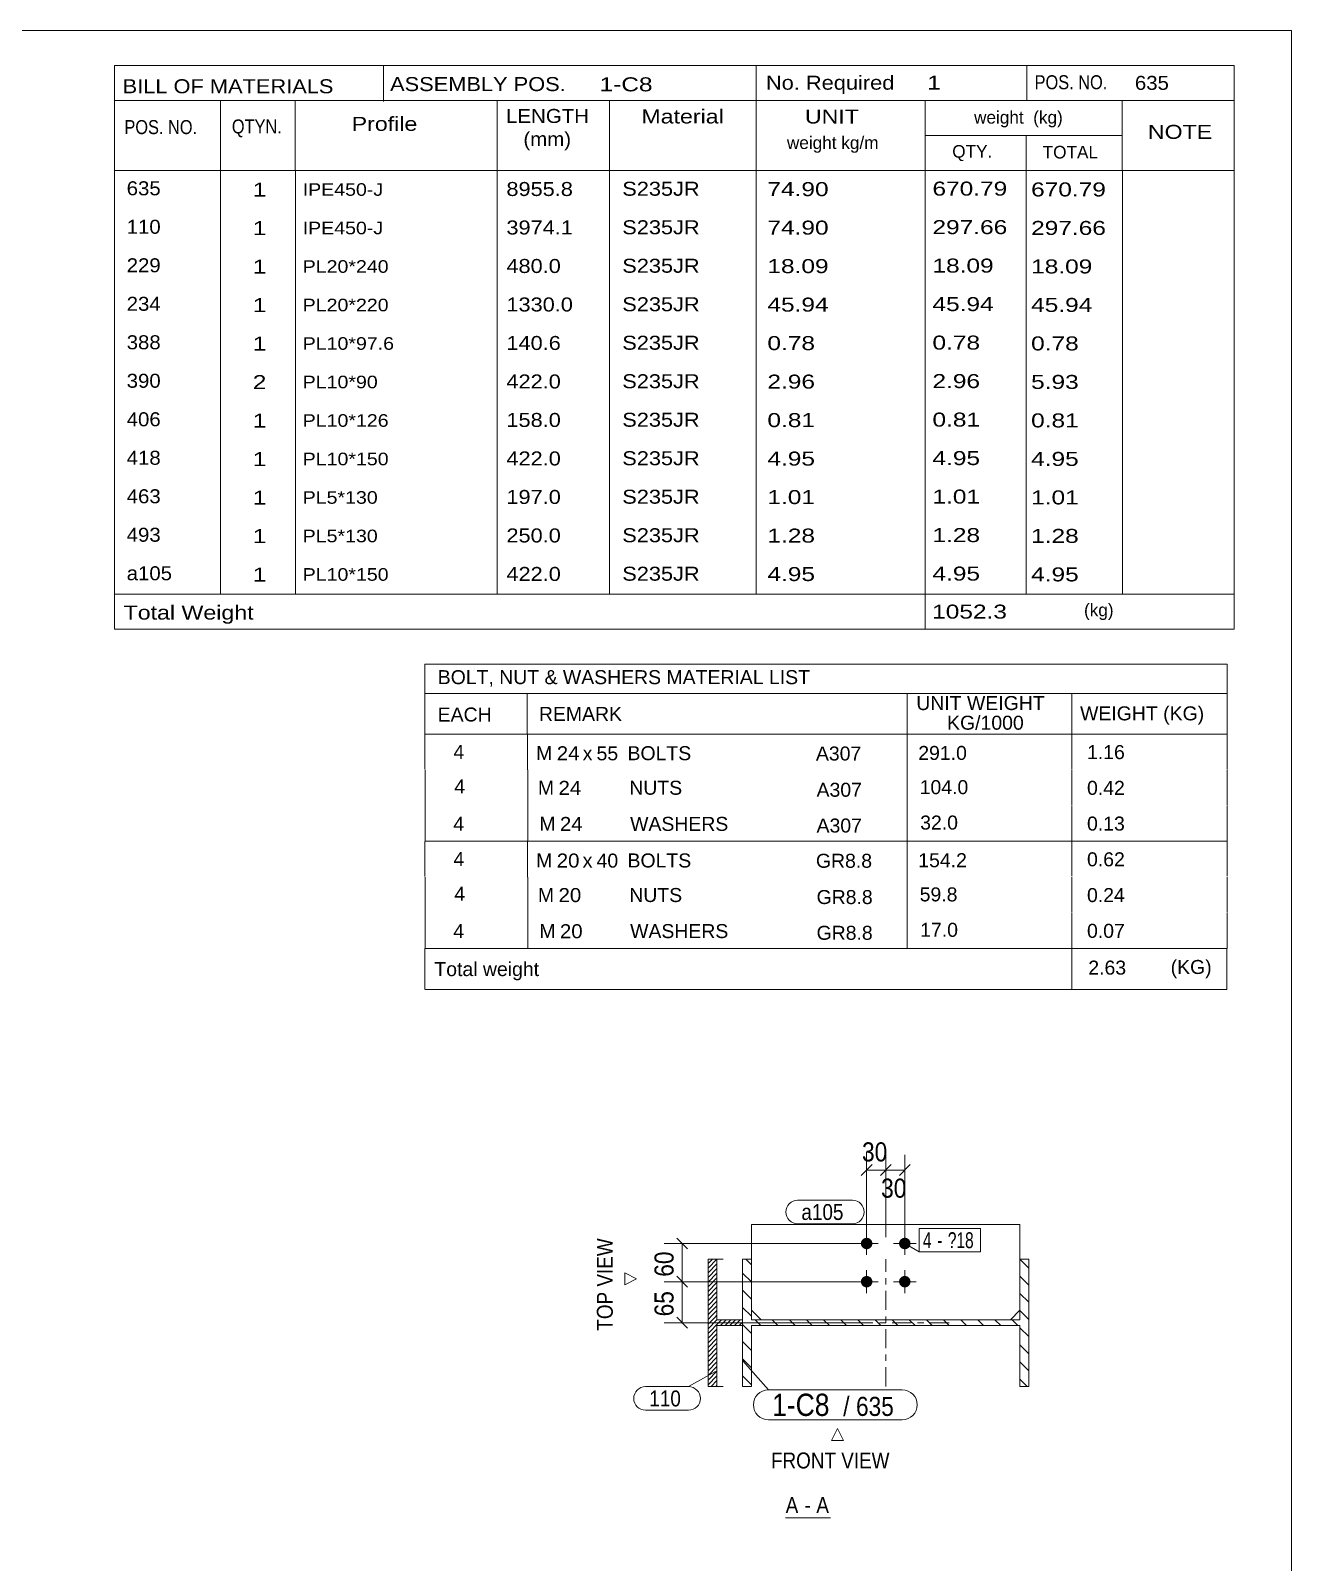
# Model space of a CAD drawing. Header units: millimetres. Extents: x 2 to 579, y 1 to 825.
# Drawn here: x 380.8 to 579, y 584.3 to 825 of the extents above; entities that cross this region are included whole.
import ezdxf

# ---------------------------------------------------------------- set-up
doc = ezdxf.new("R2010")
doc.units = ezdxf.units.MM
for name, pattern in [('XKITLINE00', [0]), ('XKITLINE01', [4, 1, -1, 1, -1]), ('XKITLINE03', [6, 3, -1, 1, -1])]:
    doc.linetypes.add(name, pattern=pattern)
for name, color, linetype, lineweight in [('Bolt', 3, 'Continuous', 0), ('BoltMark', 7, 'Continuous', 0), ('Dimensions', 7, 'Continuous', 0), ('DrawingSheet', 5, 'Continuous', 0), ('OtherObjectType', 7, 'Continuous', 0), ('Part', 2, 'Continuous', 0), ('PartMark', 7, 'Continuous', 0)]:
    doc.layers.add(name, color=color, linetype=linetype, lineweight=lineweight)
doc.styles.add('ARIAL', font='ARIAL.TTF')
doc.styles.add('ARIAL_NARROW', font='ARIALN.TTF')

# ---------------------------------------------------------------- blocks, each defined once
blk = doc.blocks.new('*A3')
at = {"layer": 'Part', "color": 7, "linetype": 'XKITLINE00', "lineweight": 0}
for p, q in [((494.12, 631.03), (493.22, 631.93)), ((537.72, 630.53), (536.32, 631.93)), ((494.12, 628.33), (492.72, 629.73)), ((537.72, 627.84), (536.32, 629.24)), ((494.12, 625.64), (492.72, 627.04)), ((537.72, 625.14), (536.32, 626.54)), ((494.12, 622.94), (492.72, 624.34)), ((537.72, 622.45), (536.32, 623.85)), ((494.12, 620.25), (492.72, 621.65)), ((495.59, 621.48), (494.69, 622.38)), ((498.28, 621.48), (497.38, 622.38)), ((500.97, 621.48), (500.07, 622.38)), ((503.67, 621.48), (502.77, 622.38)), ((506.36, 621.48), (505.46, 622.38)), ((509.06, 621.48), (508.16, 622.38)), ((511.75, 621.48), (510.85, 622.38)), ((514.45, 621.48), (513.55, 622.38)), ((517.14, 621.48), (516.24, 622.38)), ((519.83, 621.48), (518.93, 622.38)), ((522.53, 621.48), (521.63, 622.38)), ((525.22, 621.48), (524.32, 622.38)), ((527.92, 621.48), (527.02, 622.38)), ((530.61, 621.48), (529.71, 622.38)), ((533.3, 621.48), (532.4, 622.38)), ((536, 621.48), (535.1, 622.38)), ((537.72, 619.75), (536.32, 621.15)), ((494.12, 617.56), (492.72, 618.96)), ((537.72, 617.06), (536.32, 618.46)), ((494.12, 614.86), (492.72, 616.26)), ((537.72, 614.37), (536.32, 615.77)), ((494.12, 612.17), (492.72, 613.57)), ((537.47, 611.93), (536.32, 613.07))]:
    blk.add_line(p, q, dxfattribs=at)
blk = doc.blocks.new('*A4')
at = {"layer": 'Part', "color": 7, "linetype": 'XKITLINE00', "lineweight": 0}
for p, q in [((487.99, 631.93), (487.29, 631.23)), ((488.69, 631.91), (487.29, 630.5)), ((488.69, 631.17), (487.29, 629.77)), ((488.69, 630.44), (487.29, 629.03)), ((488.69, 629.71), (487.29, 628.3)), ((488.69, 628.97), (487.29, 627.57)), ((488.69, 628.24), (487.29, 626.84)), ((488.69, 627.51), (487.29, 626.1)), ((488.69, 626.78), (487.29, 625.37)), ((488.69, 626.04), (487.29, 624.64)), ((488.69, 625.31), (487.29, 623.91)), ((488.69, 624.58), (487.59, 623.48)), ((488.69, 623.85), (487.96, 623.11)), ((487.59, 623.48), (487.29, 623.17)), ((487.96, 623.11), (487.29, 622.44)), ((488.33, 622.75), (487.29, 621.71)), ((488.69, 622.38), (487.29, 620.97)), ((489.06, 622.01), (487.29, 620.24)), ((488.69, 623.11), (488.33, 622.75)), ((488.69, 622.38), (488.69, 622.38)), ((489.42, 622.38), (489.06, 622.01)), ((489.42, 621.65), (489.26, 621.48)), ((490.16, 622.38), (489.42, 621.65)), ((490.89, 622.38), (489.99, 621.48)), ((491.62, 622.38), (490.72, 621.48)), ((492.36, 622.38), (491.46, 621.48)), ((492.72, 622.02), (492.19, 621.48)), ((488.69, 620.92), (487.29, 619.51)), ((488.69, 620.18), (487.29, 618.78)), ((488.69, 619.45), (487.29, 618.04)), ((488.69, 618.72), (487.29, 617.31)), ((488.69, 617.99), (487.29, 616.58)), ((488.69, 617.25), (487.29, 615.85)), ((488.69, 616.52), (487.29, 615.11)), ((488.69, 615.79), (487.29, 614.38)), ((488.69, 615.05), (487.29, 613.65)), ((488.69, 614.32), (487.29, 612.92)), ((488.69, 613.59), (487.29, 612.18)), ((488.69, 612.86), (487.77, 611.93)), ((488.69, 612.12), (488.5, 611.93))]:
    blk.add_line(p, q, dxfattribs=at)
blk = doc.blocks.new('*A48')
at = {"layer": 'Bolt'}
for points in [[(513.12, 634.34), (513.12, 634.29), (513.11, 634.25), (513.11, 634.21), (513.1, 634.16), (513.09, 634.12), (513.07, 634.08), (513.06, 634.04), (513.04, 634), (513.02, 633.96), (513, 633.92), (512.97, 633.88), (512.95, 633.84), (512.92, 633.81), (512.89, 633.78), (512.86, 633.74), (512.83, 633.71), (512.8, 633.69), (512.76, 633.66), (512.72, 633.63), (512.69, 633.61), (512.65, 633.59), (512.61, 633.57), (512.57, 633.55), (512.53, 633.53), (512.49, 633.52), (512.44, 633.51), (512.4, 633.5), (512.36, 633.49), (512.31, 633.49), (512.27, 633.48), (512.22, 633.48), (512.18, 633.48), (512.14, 633.49), (512.09, 633.49), (512.05, 633.5), (512.01, 633.51), (511.96, 633.52), (511.92, 633.53), (511.88, 633.55), (511.84, 633.57), (511.8, 633.59), (511.76, 633.61), (511.72, 633.63), (511.69, 633.66), (511.65, 633.69), (511.62, 633.71), (511.59, 633.74), (511.56, 633.78), (511.53, 633.81), (511.5, 633.84), (511.48, 633.88), (511.45, 633.92), (511.43, 633.96), (511.41, 634), (511.39, 634.04), (511.38, 634.08), (511.36, 634.12), (511.35, 634.16), (511.34, 634.21), (511.33, 634.25), (511.33, 634.29), (511.33, 634.34), (511.32, 634.38), (511.33, 634.43), (511.33, 634.47), (511.33, 634.51), (511.34, 634.56), (511.35, 634.6), (511.36, 634.64), (511.38, 634.68), (511.39, 634.73), (511.41, 634.77), (511.43, 634.81), (511.45, 634.84), (511.48, 634.88), (511.5, 634.92), (511.53, 634.95), (511.56, 634.99), (511.59, 635.02), (511.62, 635.05), (511.65, 635.08), (511.69, 635.1), (511.72, 635.13), (511.76, 635.15), (511.8, 635.17), (511.84, 635.19), (511.88, 635.21), (511.92, 635.23), (511.96, 635.24), (512.01, 635.25), (512.05, 635.26), (512.09, 635.27), (512.14, 635.28), (512.18, 635.28), (512.22, 635.28), (512.27, 635.28), (512.31, 635.28), (512.36, 635.27), (512.4, 635.26), (512.44, 635.25), (512.49, 635.24), (512.53, 635.23), (512.57, 635.21), (512.61, 635.19), (512.65, 635.17), (512.69, 635.15), (512.72, 635.13), (512.76, 635.1), (512.8, 635.08), (512.83, 635.05), (512.86, 635.02), (512.89, 634.99), (512.92, 634.95), (512.95, 634.92), (512.97, 634.88), (513, 634.84), (513.02, 634.81), (513.04, 634.77), (513.06, 634.73), (513.07, 634.68), (513.09, 634.64), (513.1, 634.6), (513.11, 634.56), (513.11, 634.51), (513.12, 634.47), (513.12, 634.43), (513.12, 634.38)], [(519.12, 634.34), (519.12, 634.29), (519.11, 634.25), (519.11, 634.21), (519.1, 634.16), (519.09, 634.12), (519.07, 634.08), (519.06, 634.04), (519.04, 634), (519.02, 633.96), (519, 633.92), (518.97, 633.88), (518.95, 633.84), (518.92, 633.81), (518.89, 633.78), (518.86, 633.74), (518.83, 633.71), (518.8, 633.69), (518.76, 633.66), (518.72, 633.63), (518.69, 633.61), (518.65, 633.59), (518.61, 633.57), (518.57, 633.55), (518.53, 633.53), (518.49, 633.52), (518.44, 633.51), (518.4, 633.5), (518.36, 633.49), (518.31, 633.49), (518.27, 633.48), (518.22, 633.48), (518.18, 633.48), (518.14, 633.49), (518.09, 633.49), (518.05, 633.5), (518.01, 633.51), (517.96, 633.52), (517.92, 633.53), (517.88, 633.55), (517.84, 633.57), (517.8, 633.59), (517.76, 633.61), (517.72, 633.63), (517.69, 633.66), (517.65, 633.69), (517.62, 633.71), (517.59, 633.74), (517.56, 633.78), (517.53, 633.81), (517.5, 633.84), (517.48, 633.88), (517.45, 633.92), (517.43, 633.96), (517.41, 634), (517.39, 634.04), (517.38, 634.08), (517.36, 634.12), (517.35, 634.16), (517.34, 634.21), (517.33, 634.25), (517.33, 634.29), (517.33, 634.34), (517.32, 634.38), (517.33, 634.43), (517.33, 634.47), (517.33, 634.51), (517.34, 634.56), (517.35, 634.6), (517.36, 634.64), (517.38, 634.68), (517.39, 634.73), (517.41, 634.77), (517.43, 634.81), (517.45, 634.84), (517.48, 634.88), (517.5, 634.92), (517.53, 634.95), (517.56, 634.99), (517.59, 635.02), (517.62, 635.05), (517.65, 635.08), (517.69, 635.1), (517.72, 635.13), (517.76, 635.15), (517.8, 635.17), (517.84, 635.19), (517.88, 635.21), (517.92, 635.23), (517.96, 635.24), (518.01, 635.25), (518.05, 635.26), (518.09, 635.27), (518.14, 635.28), (518.18, 635.28), (518.22, 635.28), (518.27, 635.28), (518.31, 635.28), (518.36, 635.27), (518.4, 635.26), (518.44, 635.25), (518.49, 635.24), (518.53, 635.23), (518.57, 635.21), (518.61, 635.19), (518.65, 635.17), (518.69, 635.15), (518.72, 635.13), (518.76, 635.1), (518.8, 635.08), (518.83, 635.05), (518.86, 635.02), (518.89, 634.99), (518.92, 634.95), (518.95, 634.92), (518.97, 634.88), (519, 634.84), (519.02, 634.81), (519.04, 634.77), (519.06, 634.73), (519.07, 634.68), (519.09, 634.64), (519.1, 634.6), (519.11, 634.56), (519.11, 634.51), (519.12, 634.47), (519.12, 634.43), (519.12, 634.38)], [(513.12, 628.34), (513.12, 628.29), (513.11, 628.25), (513.11, 628.21), (513.1, 628.16), (513.09, 628.12), (513.07, 628.08), (513.06, 628.04), (513.04, 628), (513.02, 627.96), (513, 627.92), (512.97, 627.88), (512.95, 627.84), (512.92, 627.81), (512.89, 627.78), (512.86, 627.74), (512.83, 627.71), (512.8, 627.69), (512.76, 627.66), (512.72, 627.63), (512.69, 627.61), (512.65, 627.59), (512.61, 627.57), (512.57, 627.55), (512.53, 627.53), (512.49, 627.52), (512.44, 627.51), (512.4, 627.5), (512.36, 627.49), (512.31, 627.49), (512.27, 627.48), (512.22, 627.48), (512.18, 627.48), (512.14, 627.49), (512.09, 627.49), (512.05, 627.5), (512.01, 627.51), (511.96, 627.52), (511.92, 627.53), (511.88, 627.55), (511.84, 627.57), (511.8, 627.59), (511.76, 627.61), (511.72, 627.63), (511.69, 627.66), (511.65, 627.69), (511.62, 627.71), (511.59, 627.74), (511.56, 627.78), (511.53, 627.81), (511.5, 627.84), (511.48, 627.88), (511.45, 627.92), (511.43, 627.96), (511.41, 628), (511.39, 628.04), (511.38, 628.08), (511.36, 628.12), (511.35, 628.16), (511.34, 628.21), (511.33, 628.25), (511.33, 628.29), (511.33, 628.34), (511.32, 628.38), (511.33, 628.43), (511.33, 628.47), (511.33, 628.51), (511.34, 628.56), (511.35, 628.6), (511.36, 628.64), (511.38, 628.68), (511.39, 628.73), (511.41, 628.77), (511.43, 628.81), (511.45, 628.84), (511.48, 628.88), (511.5, 628.92), (511.53, 628.95), (511.56, 628.99), (511.59, 629.02), (511.62, 629.05), (511.65, 629.08), (511.69, 629.1), (511.72, 629.13), (511.76, 629.15), (511.8, 629.17), (511.84, 629.19), (511.88, 629.21), (511.92, 629.23), (511.96, 629.24), (512.01, 629.25), (512.05, 629.26), (512.09, 629.27), (512.14, 629.28), (512.18, 629.28), (512.22, 629.28), (512.27, 629.28), (512.31, 629.28), (512.36, 629.27), (512.4, 629.26), (512.44, 629.25), (512.49, 629.24), (512.53, 629.23), (512.57, 629.21), (512.61, 629.19), (512.65, 629.17), (512.69, 629.15), (512.72, 629.13), (512.76, 629.1), (512.8, 629.08), (512.83, 629.05), (512.86, 629.02), (512.89, 628.99), (512.92, 628.95), (512.95, 628.92), (512.97, 628.88), (513, 628.84), (513.02, 628.81), (513.04, 628.77), (513.06, 628.73), (513.07, 628.68), (513.09, 628.64), (513.1, 628.6), (513.11, 628.56), (513.11, 628.51), (513.12, 628.47), (513.12, 628.43), (513.12, 628.38)], [(519.12, 628.34), (519.12, 628.29), (519.11, 628.25), (519.11, 628.21), (519.1, 628.16), (519.09, 628.12), (519.07, 628.08), (519.06, 628.04), (519.04, 628), (519.02, 627.96), (519, 627.92), (518.97, 627.88), (518.95, 627.84), (518.92, 627.81), (518.89, 627.78), (518.86, 627.74), (518.83, 627.71), (518.8, 627.69), (518.76, 627.66), (518.72, 627.63), (518.69, 627.61), (518.65, 627.59), (518.61, 627.57), (518.57, 627.55), (518.53, 627.53), (518.49, 627.52), (518.44, 627.51), (518.4, 627.5), (518.36, 627.49), (518.31, 627.49), (518.27, 627.48), (518.22, 627.48), (518.18, 627.48), (518.14, 627.49), (518.09, 627.49), (518.05, 627.5), (518.01, 627.51), (517.96, 627.52), (517.92, 627.53), (517.88, 627.55), (517.84, 627.57), (517.8, 627.59), (517.76, 627.61), (517.72, 627.63), (517.69, 627.66), (517.65, 627.69), (517.62, 627.71), (517.59, 627.74), (517.56, 627.78), (517.53, 627.81), (517.5, 627.84), (517.48, 627.88), (517.45, 627.92), (517.43, 627.96), (517.41, 628), (517.39, 628.04), (517.38, 628.08), (517.36, 628.12), (517.35, 628.16), (517.34, 628.21), (517.33, 628.25), (517.33, 628.29), (517.33, 628.34), (517.32, 628.38), (517.33, 628.43), (517.33, 628.47), (517.33, 628.51), (517.34, 628.56), (517.35, 628.6), (517.36, 628.64), (517.38, 628.68), (517.39, 628.73), (517.41, 628.77), (517.43, 628.81), (517.45, 628.84), (517.48, 628.88), (517.5, 628.92), (517.53, 628.95), (517.56, 628.99), (517.59, 629.02), (517.62, 629.05), (517.65, 629.08), (517.69, 629.1), (517.72, 629.13), (517.76, 629.15), (517.8, 629.17), (517.84, 629.19), (517.88, 629.21), (517.92, 629.23), (517.96, 629.24), (518.01, 629.25), (518.05, 629.26), (518.09, 629.27), (518.14, 629.28), (518.18, 629.28), (518.22, 629.28), (518.27, 629.28), (518.31, 629.28), (518.36, 629.27), (518.4, 629.26), (518.44, 629.25), (518.49, 629.24), (518.53, 629.23), (518.57, 629.21), (518.61, 629.19), (518.65, 629.17), (518.69, 629.15), (518.72, 629.13), (518.76, 629.1), (518.8, 629.08), (518.83, 629.05), (518.86, 629.02), (518.89, 628.99), (518.92, 628.95), (518.95, 628.92), (518.97, 628.88), (519, 628.84), (519.02, 628.81), (519.04, 628.77), (519.06, 628.73), (519.07, 628.68), (519.09, 628.64), (519.1, 628.6), (519.11, 628.56), (519.11, 628.51), (519.12, 628.47), (519.12, 628.43), (519.12, 628.38)]]:
    blk.add_hatch(color=3, dxfattribs=at).paths.add_polyline_path(points, flags=17)
at = {"layer": 'Bolt', "color": 3, "linetype": 'XKITLINE00', "lineweight": 0}
for p, q in [((512.22, 636.18), (512.22, 632.58)), ((518.22, 636.18), (518.22, 632.58)), ((510.42, 634.38), (514.02, 634.38)), ((516.42, 634.38), (520.02, 634.38)), ((510.42, 628.38), (514.02, 628.38)), ((512.22, 630.18), (512.22, 626.58)), ((516.42, 628.38), (520.02, 628.38)), ((518.22, 630.18), (518.22, 626.58))]:
    blk.add_line(p, q, dxfattribs=at)
blk = doc.blocks.new('*A49')
at = {"layer": 'Part', "color": 2, "linetype": 'XKITLINE00', "lineweight": 0}
for p, q in [((492.72, 611.93), (492.72, 631.93)), ((492.72, 631.93), (494.12, 631.93)), ((494.12, 631.93), (494.12, 622.38)), ((536.32, 631.93), (537.72, 631.93)), ((536.32, 622.38), (536.32, 631.93)), ((537.72, 631.93), (537.72, 611.93)), ((494.12, 622.38), (536.32, 622.38)), ((536.32, 621.48), (494.12, 621.48)), ((494.12, 621.48), (494.12, 611.93)), ((536.32, 611.93), (536.32, 621.48)), ((494.12, 611.93), (492.72, 611.93)), ((537.72, 611.93), (536.32, 611.93))]:
    blk.add_line(p, q, dxfattribs=at)
at = {"layer": 'Part', "color": 7, "linetype": 'XKITLINE03', "lineweight": 0}
for p, q in [((515.22, 611.93), (515.22, 631.93)), ((525.22, 621.93), (505.22, 621.93))]:
    blk.add_line(p, q, dxfattribs=at)
blk = doc.blocks.new('*A50')
at = {"layer": 'Part', "color": 2, "linetype": 'XKITLINE00', "lineweight": 0}
for p, q in [((487.29, 611.93), (487.29, 631.93)), ((487.29, 631.93), (489.65, 631.93)), ((488.69, 631.93), (488.69, 622.38)), ((488.69, 622.38), (492.72, 622.38)), ((492.72, 621.48), (488.69, 621.48)), ((488.69, 621.48), (488.69, 611.93)), ((492.72, 622.38), (492.72, 621.48)), ((489.65, 611.93), (487.29, 611.93))]:
    blk.add_line(p, q, dxfattribs=at)
blk = doc.blocks.new('*A51')
at = {"layer": 'Part', "color": 2, "linetype": 'XKITLINE00', "lineweight": 0}
for p, q in [((494.12, 637.38), (494.12, 631.93)), ((494.12, 637.38), (536.32, 637.38)), ((536.32, 637.38), (536.32, 631.93)), ((494.12, 623.88), (495.62, 622.38)), ((536.32, 623.88), (534.82, 622.38))]:
    blk.add_line(p, q, dxfattribs=at)
at = {"layer": 'Part', "color": 7, "linetype": 'XKITLINE01', "lineweight": 0}
for p, q in [((494.12, 631.93), (494.12, 623.88)), ((536.32, 631.93), (536.32, 623.88)), ((495.62, 622.38), (534.82, 622.38))]:
    blk.add_line(p, q, dxfattribs=at)
blk = doc.blocks.new('*A63')
at = {"layer": 'DrawingSheet', "color": 5, "linetype": 'XKITLINE00', "lineweight": 0}
for p, q in [((579, 825), (5, 825)), ((579, 5), (579, 825))]:
    blk.add_line(p, q, dxfattribs=at)
blk = doc.blocks.new('*A64')
at = {"layer": 'OtherObjectType', "color": 7, "linetype": 'XKITLINE00', "lineweight": 0}
for p, q in [((442.76, 725.45), (442.75, 714.45)), ((442.76, 725.45), (568.88, 725.45)), ((568.88, 725.45), (568.88, 714.45)), ((442.75, 720.8), (568.88, 720.8)), ((458.87, 720.81), (458.87, 714.45)), ((518.57, 720.81), (518.57, 714.45)), ((544.47, 720.79), (544.47, 714.45)), ((442.76, 714.42), (442.76, 708.92)), ((442.77, 714.45), (568.88, 714.45)), ((458.92, 714.45), (458.92, 708.83)), ((518.57, 714.45), (518.57, 708.83)), ((544.5, 714.45), (544.5, 708.95)), ((568.88, 714.45), (568.88, 708.95)), ((442.79, 708.83), (442.79, 703.22)), ((458.95, 708.83), (458.95, 703.21)), ((518.57, 708.83), (518.57, 703.21)), ((544.5, 708.83), (544.5, 703.33)), ((568.88, 708.83), (568.88, 703.33)), ((442.79, 703.2), (442.79, 697.63)), ((458.95, 703.21), (458.95, 697.59)), ((518.57, 703.21), (518.57, 697.59)), ((544.5, 703.21), (544.5, 697.6)), ((568.88, 703.21), (568.88, 697.6)), ((568.88, 697.6), (442.75, 697.63)), ((442.76, 697.56), (442.76, 692.06)), ((458.92, 697.59), (458.92, 691.97)), ((518.57, 697.59), (518.57, 691.97)), ((544.5, 697.59), (544.5, 692.09)), ((568.88, 697.59), (568.88, 692.09)), ((442.79, 691.97), (442.79, 686.36)), ((458.95, 691.97), (458.95, 686.36)), ((518.57, 691.97), (518.57, 686.36)), ((544.5, 691.97), (544.5, 686.47)), ((568.88, 691.97), (568.88, 686.47)), ((442.79, 686.34), (442.79, 680.77)), ((458.95, 686.35), (458.95, 680.74)), ((518.57, 686.36), (518.57, 680.74)), ((544.5, 686.35), (544.5, 680.75)), ((568.88, 686.35), (568.88, 680.74)), ((568.88, 680.74), (442.75, 680.77)), ((442.78, 680.74), (442.78, 674.33)), ((442.85, 680.73), (568.87, 680.74)), ((544.5, 680.7), (544.5, 674.29)), ((568.87, 680.71), (568.87, 674.29)), ((442.77, 674.29), (568.87, 674.29))]:
    blk.add_line(p, q, dxfattribs=at)
at = {"layer": 'OtherObjectType', "color": 7, "style": 'ARIAL_NARROW'}
for s, width, p in [('BOLT, NUT & WASHERS MATERIAL LIST', 1.211571, (444.79, 722.29)), ('UNIT WEIGHT', 1.211571, (520.03, 718.22)), ('EACH', 1.211571, (444.78, 716.42)), ('REMARK', 1.211571, (460.7, 716.51)), (' KG/1000', 1.211571, (524.02, 715.13)), ('WEIGHT (KG)', 1.211571, (545.78, 716.6)), ('4', 1.211571, (447.26, 710.55)), ('291.0', 1.211571, (520.34, 710.38)), ('1.16', 1.211571, (546.87, 710.51)), ('M', 1.211571, (460.26, 710.35)), ('24', 1.275, (463.5, 710.33)), ('x', 1.211571, (467.58, 710.33)), ('55', 1.211571, (469.76, 710.32)), ('BOLTS', 1.211571, (474.63, 710.34)), ('A307', 1.211571, (504.25, 710.29)), ('4', 1.211571, (447.4, 705.11)), ('M', 1.211571, (460.54, 704.91)), ('24', 1.275, (463.78, 704.89)), ('NUTS', 1.211571, (474.91, 704.91)), ('A307', 1.211571, (504.35, 704.59)), ('104.0', 1.211571, (520.56, 705)), ('0.42', 1.211571, (546.87, 704.89)), ('4', 1.211571, (447.24, 699.24)), ('M', 1.211571, (460.76, 699.24)), ('24', 1.275, (464, 699.22)), ('WASHERS', 1.211571, (475.04, 699.23)), ('A307', 1.211571, (504.35, 698.97)), ('32.0', 1.211571, (520.64, 699.44)), ('0.13', 1.211571, (546.87, 699.28)), ('4', 1.211571, (447.26, 693.7)), ('154.2', 1.211571, (520.34, 693.52)), ('0.62', 1.211571, (546.87, 693.66)), ('M', 1.211571, (460.26, 693.49)), ('20', 1.275, (463.5, 693.47)), ('x', 1.211571, (467.58, 693.47)), ('40', 1.211571, (469.76, 693.46)), ('BOLTS', 1.211571, (474.63, 693.48)), ('GR8.8', 1.211571, (504.25, 693.43)), ('4', 1.211571, (447.4, 688.25)), ('M', 1.211571, (460.54, 688.06)), ('20', 1.275, (463.78, 688.04)), ('NUTS', 1.211571, (474.91, 688.05)), ('GR8.8', 1.211571, (504.35, 687.73)), ('59.8', 1.211571, (520.56, 688.15)), ('0.24', 1.211571, (546.87, 688.04)), ('4', 1.211571, (447.24, 682.38)), ('M', 1.211571, (460.76, 682.38)), ('20', 1.275, (464, 682.36)), ('WASHERS', 1.211571, (475.04, 682.38)), ('GR8.8', 1.211571, (504.35, 682.11)), ('17.0', 1.211571, (520.64, 682.58)), ('0.07', 1.211571, (546.87, 682.42)), ('2.63', 1.211571, (547.07, 676.64)), ('(KG)', 1.211571, (560.02, 676.74)), ('Total weight', 1.211571, (444.26, 676.41))]:
    blk.add_text(s, height=2.2, dxfattribs=dict(at, width=width)).set_placement(p)
blk = doc.blocks.new('*A69')
at = {"layer": 'OtherObjectType', "color": 7, "linetype": 'XKITLINE00', "lineweight": 0}
for p, q in [((393.98, 819.5), (569.98, 819.5)), ((393.98, 819.5), (393.98, 808.5)), ((436.26, 819.42), (436.26, 813.87)), ((494.85, 814), (494.85, 819.5)), ((537.43, 813.96), (537.43, 819.42)), ((569.98, 814), (569.98, 819.5)), ((393.98, 814), (569.98, 814)), ((410.64, 814), (410.64, 803)), ((422.4, 813.98), (422.4, 803.03)), ((454.12, 813.99), (454.13, 803)), ((471.78, 813.98), (471.78, 803)), ((494.85, 813.98), (494.85, 803)), ((521.43, 814), (521.43, 803)), ((552.42, 814), (552.42, 803)), ((569.98, 814), (569.98, 808.5)), ((393.98, 808.5), (393.98, 803)), ((521.45, 808.52), (552.45, 808.52)), ((537.28, 808.52), (537.28, 803)), ((569.98, 808.5), (569.98, 803)), ((393.98, 803), (569.98, 803)), ((393.98, 803), (393.98, 796.95)), ((410.63, 803), (410.63, 796.95)), ((422.44, 802.99), (422.44, 796.95)), ((454.12, 803), (454.11, 796.95)), ((471.79, 803), (471.79, 796.95)), ((494.87, 803), (494.87, 796.95)), ((521.44, 803), (521.44, 796.95)), ((537.33, 802.95), (537.33, 796.95)), ((552.43, 803), (552.43, 796.95)), ((569.98, 803), (569.98, 796.95)), ((393.98, 796.95), (393.98, 790.9)), ((410.63, 796.95), (410.63, 790.9)), ((422.44, 796.94), (422.44, 790.9)), ((454.12, 796.95), (454.11, 790.9)), ((471.79, 796.95), (471.79, 790.9)), ((494.87, 796.95), (494.87, 790.9)), ((521.44, 796.95), (521.44, 790.9)), ((537.33, 796.9), (537.33, 790.9)), ((552.43, 796.95), (552.43, 790.9)), ((569.98, 796.95), (569.98, 790.9)), ((393.98, 790.9), (393.98, 784.85)), ((410.63, 790.9), (410.63, 784.85)), ((422.44, 790.89), (422.44, 784.85)), ((454.12, 790.9), (454.11, 784.85)), ((471.79, 790.9), (471.79, 784.85)), ((494.87, 790.9), (494.87, 784.85)), ((521.44, 790.9), (521.44, 784.85)), ((537.33, 790.85), (537.33, 784.85)), ((552.43, 790.9), (552.43, 784.85)), ((569.98, 790.9), (569.98, 784.85)), ((393.98, 784.85), (393.98, 778.8)), ((410.63, 784.85), (410.63, 778.8)), ((422.44, 784.84), (422.44, 778.8)), ((454.12, 784.85), (454.11, 778.8)), ((471.79, 784.85), (471.79, 778.8)), ((494.87, 784.85), (494.87, 778.8)), ((521.44, 784.85), (521.44, 778.8)), ((537.33, 784.8), (537.33, 778.8)), ((552.43, 784.85), (552.43, 778.8)), ((569.98, 784.85), (569.98, 778.8)), ((393.98, 778.8), (393.98, 772.75)), ((410.63, 778.8), (410.63, 772.75)), ((422.44, 778.79), (422.44, 772.75)), ((454.12, 778.8), (454.11, 772.75)), ((471.79, 778.8), (471.79, 772.75)), ((494.87, 778.8), (494.87, 772.75)), ((521.44, 778.8), (521.44, 772.75)), ((537.33, 778.75), (537.33, 772.75)), ((552.43, 778.8), (552.43, 772.75)), ((569.98, 778.8), (569.98, 772.75)), ((393.98, 772.75), (393.98, 766.7)), ((410.63, 772.75), (410.63, 766.7)), ((422.44, 772.74), (422.44, 766.7)), ((454.12, 772.75), (454.11, 766.7)), ((471.79, 772.75), (471.79, 766.7)), ((494.87, 772.75), (494.87, 766.7)), ((521.44, 772.75), (521.44, 766.7)), ((537.33, 772.7), (537.33, 766.7)), ((552.43, 772.75), (552.43, 766.7)), ((569.98, 772.75), (569.98, 766.7)), ((393.98, 766.7), (393.98, 760.65)), ((410.63, 766.7), (410.63, 760.65)), ((422.44, 766.69), (422.44, 760.65)), ((454.12, 766.7), (454.11, 760.65)), ((471.79, 766.7), (471.79, 760.65)), ((494.87, 766.7), (494.87, 760.65)), ((521.44, 766.7), (521.44, 760.65)), ((537.33, 766.65), (537.33, 760.65)), ((552.43, 766.7), (552.43, 760.65)), ((569.98, 766.7), (569.98, 760.65)), ((393.98, 760.65), (393.98, 754.6)), ((410.63, 760.65), (410.63, 754.6)), ((422.44, 760.64), (422.44, 754.6)), ((454.12, 760.65), (454.11, 754.6)), ((471.79, 760.65), (471.79, 754.6)), ((494.87, 760.65), (494.87, 754.6)), ((521.44, 760.65), (521.44, 754.6)), ((537.33, 760.6), (537.33, 754.6)), ((552.43, 760.65), (552.43, 754.6)), ((569.98, 760.65), (569.98, 754.6)), ((393.98, 754.6), (393.98, 748.55)), ((410.63, 754.6), (410.63, 748.55)), ((422.44, 754.59), (422.44, 748.55)), ((454.12, 754.6), (454.11, 748.55)), ((471.79, 754.6), (471.79, 748.55)), ((494.87, 754.6), (494.87, 748.55)), ((521.44, 754.6), (521.44, 748.55)), ((537.33, 754.55), (537.33, 748.55)), ((552.43, 754.6), (552.43, 748.55)), ((569.98, 754.6), (569.98, 748.55)), ((393.98, 748.55), (393.98, 742.5)), ((410.63, 748.55), (410.63, 742.5)), ((422.44, 748.54), (422.44, 742.5)), ((454.12, 748.55), (454.11, 742.5)), ((471.79, 748.55), (471.79, 742.5)), ((494.87, 748.55), (494.87, 742.5)), ((521.44, 748.55), (521.44, 742.5)), ((537.33, 748.5), (537.33, 742.5)), ((552.43, 748.55), (552.43, 742.5)), ((569.98, 748.55), (569.98, 742.5)), ((393.98, 742.5), (393.98, 736.45)), ((410.63, 742.5), (410.63, 736.45)), ((422.44, 742.49), (422.44, 736.45)), ((454.12, 742.5), (454.11, 736.45)), ((471.79, 742.5), (471.79, 736.45)), ((494.87, 742.5), (494.87, 736.45)), ((521.44, 742.5), (521.44, 736.45)), ((537.33, 742.45), (537.33, 736.45)), ((552.43, 742.5), (552.43, 736.45)), ((569.98, 742.5), (569.98, 736.45)), ((393.98, 736.45), (569.98, 736.45)), ((393.98, 736.45), (393.98, 730.95)), ((521.44, 736.45), (521.44, 730.95)), ((569.98, 736.45), (569.98, 730.95)), ((393.98, 730.95), (569.98, 730.95))]:
    blk.add_line(p, q, dxfattribs=at)
at = {"layer": 'OtherObjectType', "color": 7, "style": 'ARIAL_NARROW'}
for s, height, width, p in [('BILL OF MATERIALS', 2.2, 1.36, (395.25, 815.16)), ('ASSEMBLY POS.', 2.2, 1.36, (437.3, 815.5)), ('1-C8', 2.2, 1.525501, (470.23, 815.46)), ('No. Required', 2.2, 1.36, (496.39, 815.72)), ('1', 2.2, 1.525501, (521.75, 815.72)), ('POS. NO.', 2.2, 1.02, (538.63, 815.79)), ('635', 2.2, 1.270501, (554.4, 815.69)), ('Profile', 2.2, 1.445, (431.26, 809.25)), ('LENGTH', 2.2, 1.275, (455.54, 810.49)), ('Material', 2.2, 1.445, (476.81, 810.41)), ('UNIT', 2.2, 1.445, (502.52, 810.4)), ('weight  (kg)', 1.98, 1.19, (529.11, 810.39)), ('POS. NO.', 2.2, 1.02, (395.53, 808.74)), ('QTYN.', 2.2, 1.02, (412.42, 808.84)), ('(mm)', 2.2, 1.275, (458.26, 806.86)), ('NOTE', 2.2, 1.445, (556.44, 807.99)), ('weight kg/m', 1.98, 1.19, (499.69, 806.4)), ('QTY.', 1.98, 1.19, (525.68, 805.03)), ('TOTAL', 1.98, 1.19, (539.9, 804.91)), ('635', 2.2, 1.270501, (395.89, 799.12)), ('1', 2.2, 1.525501, (415.71, 798.91)), ('IPE450-J', 1.98, 1.355501, (423.56, 799.04)), ('8955.8', 2.2, 1.355501, (455.59, 799.01)), ('S235JR', 2.2, 1.355501, (473.81, 799.05)), ('74.90', 2.2, 1.525501, (496.62, 798.99)), ('670.79', 2.2, 1.525501, (522.57, 799.07)), ('670.79', 2.2, 1.525501, (538.08, 798.94)), ('110', 2.2, 1.270501, (395.89, 793.07)), ('1', 2.2, 1.525501, (415.71, 792.86)), ('IPE450-J', 1.98, 1.355501, (423.56, 792.99)), ('3974.1', 2.2, 1.355501, (455.59, 792.96)), ('S235JR', 2.2, 1.355501, (473.81, 793)), ('74.90', 2.2, 1.525501, (496.62, 792.94)), ('297.66', 2.2, 1.525501, (522.57, 793.02)), ('297.66', 2.2, 1.525501, (538.08, 792.89)), ('229', 2.2, 1.270501, (395.89, 787.02)), ('1', 2.2, 1.525501, (415.71, 786.81)), ('PL20*240', 1.98, 1.355501, (423.56, 786.94)), ('480.0', 2.2, 1.355501, (455.59, 786.91)), ('S235JR', 2.2, 1.355501, (473.81, 786.95)), ('18.09', 2.2, 1.525501, (496.62, 786.89)), ('18.09', 2.2, 1.525501, (522.57, 786.97)), ('18.09', 2.2, 1.525501, (538.08, 786.84)), ('234', 2.2, 1.270501, (395.89, 780.97)), ('1', 2.2, 1.525501, (415.71, 780.76)), ('PL20*220', 1.98, 1.355501, (423.56, 780.89)), ('1330.0', 2.2, 1.355501, (455.59, 780.86)), ('S235JR', 2.2, 1.355501, (473.81, 780.9)), ('45.94', 2.2, 1.525501, (496.62, 780.84)), ('45.94', 2.2, 1.525501, (522.57, 780.92)), ('45.94', 2.2, 1.525501, (538.08, 780.79)), ('388', 2.2, 1.270501, (395.89, 774.92)), ('1', 2.2, 1.525501, (415.71, 774.71)), ('PL10*97.6', 1.98, 1.355501, (423.56, 774.84)), ('140.6', 2.2, 1.355501, (455.59, 774.81)), ('S235JR', 2.2, 1.355501, (473.81, 774.85)), ('0.78', 2.2, 1.525501, (496.62, 774.79)), ('0.78', 2.2, 1.525501, (522.57, 774.87)), ('0.78', 2.2, 1.525501, (538.08, 774.74)), ('390', 2.2, 1.270501, (395.89, 768.87)), ('2', 2.2, 1.525501, (415.71, 768.66)), ('PL10*90', 1.98, 1.355501, (423.56, 768.79)), ('422.0', 2.2, 1.355501, (455.59, 768.76)), ('S235JR', 2.2, 1.355501, (473.81, 768.8)), ('2.96', 2.2, 1.525501, (496.62, 768.74)), ('2.96', 2.2, 1.525501, (522.57, 768.82)), ('5.93', 2.2, 1.525501, (538.08, 768.69)), ('406', 2.2, 1.270501, (395.89, 762.82)), ('1', 2.2, 1.525501, (415.71, 762.61)), ('PL10*126', 1.98, 1.355501, (423.56, 762.74)), ('158.0', 2.2, 1.355501, (455.59, 762.71)), ('S235JR', 2.2, 1.355501, (473.81, 762.75)), ('0.81', 2.2, 1.525501, (496.62, 762.69)), ('0.81', 2.2, 1.525501, (522.57, 762.77)), ('0.81', 2.2, 1.525501, (538.08, 762.64)), ('418', 2.2, 1.270501, (395.89, 756.77)), ('1', 2.2, 1.525501, (415.71, 756.56)), ('PL10*150', 1.98, 1.355501, (423.56, 756.69)), ('422.0', 2.2, 1.355501, (455.59, 756.66)), ('S235JR', 2.2, 1.355501, (473.81, 756.7)), ('4.95', 2.2, 1.525501, (496.62, 756.64)), ('4.95', 2.2, 1.525501, (522.57, 756.72)), ('4.95', 2.2, 1.525501, (538.08, 756.59)), ('463', 2.2, 1.270501, (395.89, 750.72)), ('1', 2.2, 1.525501, (415.71, 750.51)), ('PL5*130', 1.98, 1.355501, (423.56, 750.64)), ('197.0', 2.2, 1.355501, (455.59, 750.61)), ('S235JR', 2.2, 1.355501, (473.81, 750.65)), ('1.01', 2.2, 1.525501, (496.62, 750.59)), ('1.01', 2.2, 1.525501, (522.57, 750.67)), ('1.01', 2.2, 1.525501, (538.08, 750.54)), ('493', 2.2, 1.270501, (395.89, 744.67)), ('1', 2.2, 1.525501, (415.71, 744.46)), ('PL5*130', 1.98, 1.355501, (423.56, 744.59)), ('250.0', 2.2, 1.355501, (455.59, 744.56)), ('S235JR', 2.2, 1.355501, (473.81, 744.6)), ('1.28', 2.2, 1.525501, (496.62, 744.54)), ('1.28', 2.2, 1.525501, (522.57, 744.62)), ('1.28', 2.2, 1.525501, (538.08, 744.49)), ('a105', 2.2, 1.270501, (395.89, 738.62)), ('1', 2.2, 1.525501, (415.71, 738.41)), ('PL10*150', 1.98, 1.355501, (423.56, 738.54)), ('422.0', 2.2, 1.355501, (455.59, 738.51)), ('S235JR', 2.2, 1.355501, (473.81, 738.55)), ('4.95', 2.2, 1.525501, (496.62, 738.49)), ('4.95', 2.2, 1.525501, (522.57, 738.57)), ('4.95', 2.2, 1.525501, (538.08, 738.44)), ('Total Weight', 2.2, 1.445, (395.4, 732.44)), ('1052.3', 2.2, 1.525501, (522.52, 732.59)), ('(kg)', 1.98, 1.19, (546.4, 732.96))]:
    blk.add_text(s, height=height, dxfattribs=dict(at, width=width)).set_placement(p)
blk = doc.blocks.new('*A147')
at = {"layer": 'Dimensions', "color": 7, "linetype": 'XKITLINE00', "lineweight": 0}
for p, q in [((512.22, 635.38), (512.22, 648.78)), ((515.22, 635.38), (515.22, 648.78)), ((513.07, 646.78), (511.38, 645.08)), ((512.22, 645.93), (515.22, 645.93)), ((516.07, 646.78), (514.38, 645.08))]:
    blk.add_line(p, q, dxfattribs=at)
at = {"layer": 'Dimensions', "color": 3}
for p in [(512.22, 645.93), (515.22, 645.93)]:
    blk.add_point(p, dxfattribs=at)
at = {"layer": 'Dimensions', "color": 3, "style": 'ARIAL', "width": 0.85}
blk.add_text('30', height=3, dxfattribs=at).set_placement((511.5, 647.28))
blk = doc.blocks.new('*A148')
at = {"layer": 'Dimensions', "color": 7, "linetype": 'XKITLINE00', "lineweight": 0}
for p, q in [((515.22, 635.38), (515.22, 648.33)), ((518.22, 635.38), (518.22, 648.33)), ((516.07, 646.78), (514.38, 645.08)), ((515.22, 645.93), (518.22, 645.93)), ((519.07, 646.78), (517.38, 645.08))]:
    blk.add_line(p, q, dxfattribs=at)
at = {"layer": 'Dimensions', "color": 3}
for p in [(515.22, 645.93), (518.22, 645.93)]:
    blk.add_point(p, dxfattribs=at)
at = {"layer": 'Dimensions', "color": 3, "style": 'ARIAL', "width": 0.85}
blk.add_text('30', height=3, dxfattribs=at).set_placement((514.5, 641.58))
blk = doc.blocks.new('*A149')
at = {"layer": 'Dimensions', "color": 7, "linetype": 'XKITLINE00', "lineweight": 0}
for p, q in [((511.22, 628.38), (480.37, 628.38)), ((482.38, 629.23), (484.07, 627.53)), ((483.22, 621.93), (483.22, 628.38)), ((511.22, 621.93), (480.37, 621.93)), ((482.38, 622.78), (484.07, 621.08))]:
    blk.add_line(p, q, dxfattribs=at)
at = {"layer": 'Dimensions', "color": 3}
for p in [(483.22, 628.38), (483.22, 621.93)]:
    blk.add_point(p, dxfattribs=at)
at = {"layer": 'Dimensions', "color": 3, "style": 'ARIAL', "width": 0.85}
blk.add_text('65', height=3, rotation=90.0002, dxfattribs=at).set_placement((481.87, 622.93))
blk = doc.blocks.new('*A150')
at = {"layer": 'Dimensions', "color": 7, "linetype": 'XKITLINE00', "lineweight": 0}
for p, q in [((511.22, 634.38), (480.37, 634.38)), ((482.38, 635.23), (484.07, 633.53)), ((483.22, 628.38), (483.22, 634.38)), ((511.22, 628.38), (480.37, 628.38)), ((482.38, 629.23), (484.07, 627.53))]:
    blk.add_line(p, q, dxfattribs=at)
at = {"layer": 'Dimensions', "color": 3}
for p in [(483.22, 634.38), (483.22, 628.38)]:
    blk.add_point(p, dxfattribs=at)
at = {"layer": 'Dimensions', "color": 3, "style": 'ARIAL', "width": 0.85}
blk.add_text('60', height=3, rotation=90.0002, dxfattribs=at).set_placement((481.87, 629.16))
blk = doc.blocks.new('*A151')
at = {"layer": 'BoltMark', "color": 7, "linetype": 'XKITLINE00', "lineweight": 0}
for p, q in [((520.46, 636.75), (530.15, 636.75)), ((520.46, 633.05), (520.46, 636.75)), ((530.15, 633.05), (530.15, 636.75)), ((518.22, 634.38), (520.46, 633.05)), ((520.46, 633.05), (530.15, 633.05))]:
    blk.add_line(p, q, dxfattribs=at)
at = {"layer": 'BoltMark', "color": 3, "style": 'ARIAL_NARROW', "width": 0.85}
for s, p in [('4', (521.06, 633.65)), ('?18', (524.99, 633.65)), ('-', (523.33, 633.65))]:
    blk.add_text(s, height=2.5, dxfattribs=at).set_placement(p)
blk = doc.blocks.new('*A152')
at = {"layer": 'PartMark', "color": 7, "linetype": 'XKITLINE00', "lineweight": 0}
for p, q in [((501.37, 641.18), (509.99, 641.18)), ((501.37, 637.48), (509.99, 637.48))]:
    blk.add_line(p, q, dxfattribs=at)
for centre, start, end in [((501.37, 639.33), 90, 270), ((509.99, 639.33), 270, 90)]:
    blk.add_arc(centre, 1.85, start, end, dxfattribs=at)
at = {"layer": 'PartMark', "color": 3, "style": 'ARIAL', "width": 0.85}
blk.add_text('a105', height=2.5, dxfattribs=at).set_placement((501.97, 638.08))
blk = doc.blocks.new('*A153')
at = {"layer": 'PartMark', "color": 7, "linetype": 'XKITLINE00', "lineweight": 0}
for p, q in [((488.47, 614.27), (484.23, 611.88)), ((477.46, 611.88), (484.23, 611.88)), ((477.46, 608.18), (484.23, 608.18))]:
    blk.add_line(p, q, dxfattribs=at)
for centre, start, end in [((477.46, 610.03), 90, 270), ((484.23, 610.03), 270, 90)]:
    blk.add_arc(centre, 1.85, start, end, dxfattribs=at)
at = {"layer": 'PartMark', "color": 3, "style": 'ARIAL', "width": 0.85}
blk.add_text('110', height=2.5, dxfattribs=at).set_placement((478.06, 608.78))
blk = doc.blocks.new('*A154')
at = {"layer": 'PartMark', "color": 7, "linetype": 'XKITLINE00', "lineweight": 0}
for p, q in [((492.77, 615.96), (496.77, 611.38)), ((496.77, 611.38), (517.83, 611.38)), ((496.77, 606.68), (517.83, 606.68))]:
    blk.add_line(p, q, dxfattribs=at)
for centre, start, end in [((496.77, 609.03), 90, 270), ((517.83, 609.03), 270, 90)]:
    blk.add_arc(centre, 2.35, start, end, dxfattribs=at)
at = {"layer": 'PartMark', "color": 1, "style": 'ARIAL', "width": 0.85}
blk.add_text('1-C8', height=3.5, dxfattribs=at).set_placement((497.37, 607.28))
at = {"layer": 'PartMark', "color": 3, "style": 'ARIAL', "width": 0.85}
for s, p in [('/', (508.54, 607.28)), ('635', (510.55, 607.28))]:
    blk.add_text(s, height=3, dxfattribs=at).set_placement(p)
blk = doc.blocks.new('*A155')
at = {"layer": 'OtherObjectType', "color": 7, "linetype": 'XKITLINE00', "lineweight": 0}
for p, q in [((474.19, 627.89), (474.19, 629.77)), ((474.19, 629.77), (476.06, 628.83)), ((476.06, 628.83), (474.19, 627.89)), ((476.06, 628.83), (476.06, 628.83)), ((506.71, 603.41), (507.64, 605.28)), ((507.64, 605.28), (508.58, 603.41)), ((507.64, 605.28), (507.64, 605.28)), ((508.58, 603.41), (506.71, 603.41)), ((499.49, 591.28), (506.55, 591.28))]:
    blk.add_line(p, q, dxfattribs=at)
at = {"layer": 'OtherObjectType', "color": 7, "style": 'ARIAL', "width": 0.85}
blk.add_text('TOP VIEW', height=2.5, rotation=90, dxfattribs=at).set_placement((472.31, 620.68))
for s, p in [('FRONT VIEW', (497.18, 599.03)), ('A', (499.49, 592.03)), ('-', (502.46, 592.03)), ('A', (504.32, 592.03))]:
    blk.add_text(s, height=2.5, dxfattribs=at).set_placement(p)

msp = doc.modelspace()

# ---------------------------------------------------------------- block references
at = {"lineweight": 0}
for name in ['*A63', '*A69', '*A64', '*A147', '*A148', '*A152', '*A51', '*A48', '*A151', '*A150', '*A4', '*A50', '*A3', '*A49', '*A149', '*A153', '*A154']:
    msp.add_blockref(name, (0, 0), dxfattribs=at)
at = {"layer": 'OtherObjectType', "lineweight": 0}
msp.add_blockref('*A155', (0, 0), dxfattribs=at)

doc.saveas('drawing.dxf')
